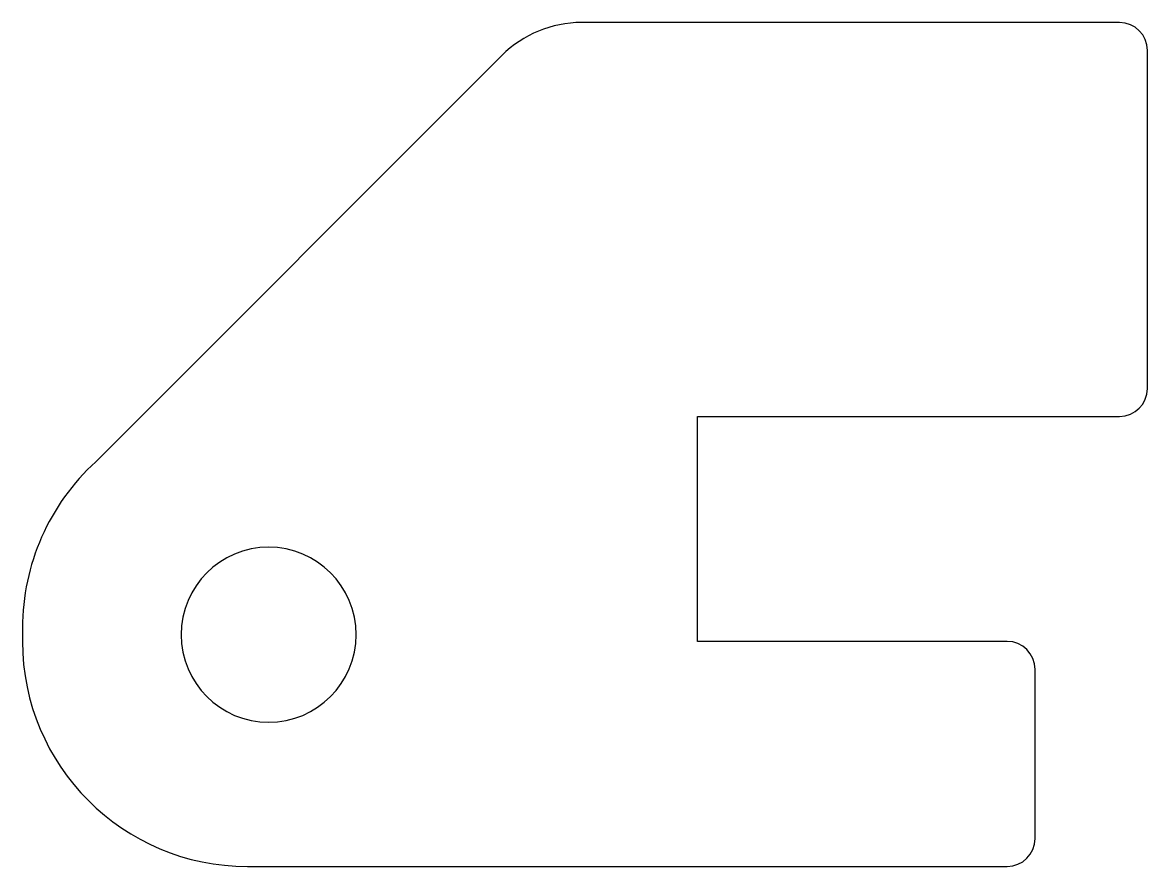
# Model space of a CAD drawing. Extents: x -29.3 to 34.2, y 16.7 to 64.3.
import ezdxf

# ---------------------------------------------------------------- set-up
doc = ezdxf.new("R2010")
doc.units = 0
doc.layers.get('0').update_dxf_attribs({"linetype": 'CONTINUOUS'})

msp = doc.modelspace()

# ---------------------------------------------------------------- linework, layer by layer
for p, q in [((32.576, 64.339), (2.202, 64.339)), ((-2.288, 62.479), (-25.214, 39.553)), ((34.151, 43.688), (34.151, 62.764)), ((8.751, 42.114), (32.576, 42.114)), ((8.751, 29.414), (8.751, 42.114)), ((-29.349, 30.176), (-29.349, 29.414)), ((26.226, 29.414), (8.751, 29.414)), ((27.801, 18.288), (27.801, 27.839)), ((-16.649, 16.714), (26.226, 16.714))]:
    msp.add_line(p, q)
for centre, radius, start, end in [((2.202, 57.989), 6.35, 90, 135), ((32.576, 62.764), 1.575, 0, 90), ((32.576, 43.688), 1.575, 270, 360), ((-16.649, 30.176), 12.7, 132.4062, 180), ((-15.455, 29.795), 4.94, 0, 180), ((-16.649, 29.414), 12.7, 180, 270), ((-15.455, 29.795), 4.94, 180, 0), ((26.226, 27.839), 1.575, 360, 90), ((26.226, 18.288), 1.575, 270, 360)]:
    msp.add_arc(centre, radius, start, end)

doc.saveas('drawing.dxf')
